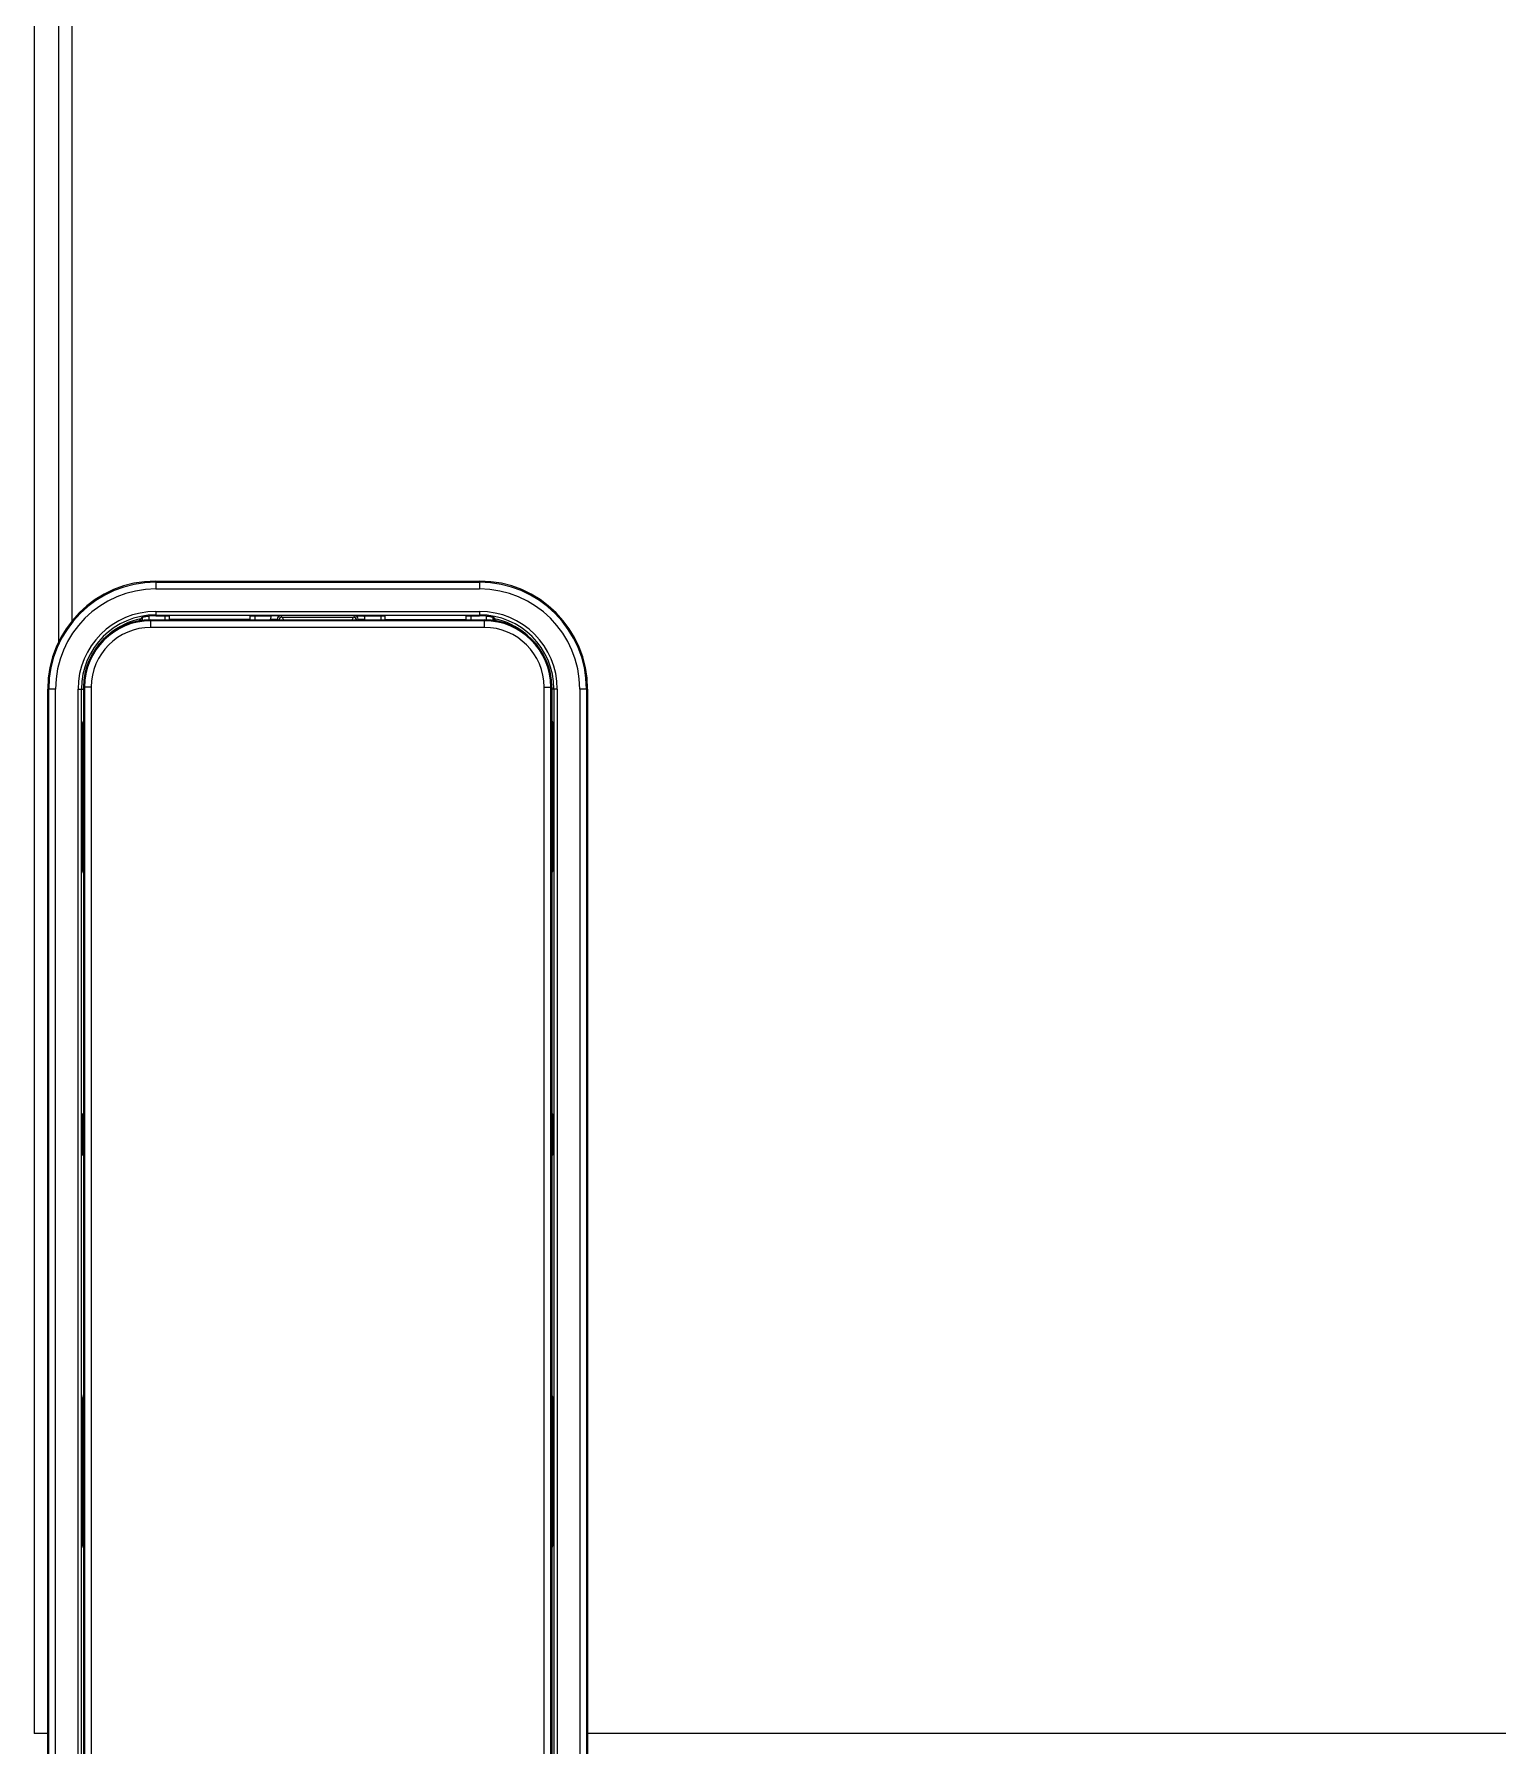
# Model space of a CAD drawing. Header units: millimetres. Extents: x -1538 to 3410, y -1646 to 2016.
# Drawn here: x -212.8 to -104.3, y -1517.8 to -1390.9 of the extents above; entities that cross this region are included whole.
import ezdxf

# ---------------------------------------------------------------- set-up
doc = ezdxf.new("R2010")
doc.units = ezdxf.units.MM
doc.header["$LTSCALE"] = 23.1
doc.layers.get('0').update_dxf_attribs({"linetype": 'CONTINUOUS'})

msp = doc.modelspace()

# ---------------------------------------------------------------- linework, layer by layer
at = {"linetype": 'Continuous'}
for p, q in [((-212.77, -755.66), (-212.77, -1516.86)), ((-210.97, -755.66), (-210.97, -1435.98)), ((-209.97, -755.66), (-209.97, -1434.42)), ((-203.77, -1431.46), (-203.77, -1432.04)), ((-203.77, -1431.46), (-179.77, -1431.46)), ((-203.77, -1431.54), (-179.77, -1431.54)), ((-179.77, -1431.46), (-179.77, -1432.04)), ((-203.77, -1432.04), (-179.77, -1432.04)), ((-204.87, -1434.41), (-204.87, -1434.25)), ((-204.77, -1434.13), (-204.77, -1434.4)), ((-204.27, -1434.05), (-204.27, -1434.33)), ((-204.12, -1434.39), (-204.12, -1434.33)), ((-204.12, -1434.33), (-202.77, -1434.33)), ((-204.12, -1434.89), (-204.12, -1434.39)), ((-179.42, -1434.39), (-204.12, -1434.39)), ((-203.77, -1433.72), (-203.77, -1433.97)), ((-203.77, -1433.72), (-179.77, -1433.72)), ((-203.77, -1433.97), (-203.77, -1434.02)), ((-203.77, -1433.97), (-179.77, -1433.97)), ((-203.77, -1434.02), (-202.77, -1434.02)), ((-203.1, -1434.02), (-203.1, -1434.33)), ((-202.77, -1434.02), (-202.77, -1434.31)), ((-196.77, -1434.31), (-202.77, -1434.31)), ((-196.77, -1434.31), (-196.77, -1434.02)), ((-196.77, -1434.02), (-195.21, -1434.02)), ((-196.76, -1434.33), (-186.77, -1434.33)), ((-196.76, -1434.33), (-186.77, -1434.33)), ((-196.43, -1434.02), (-196.43, -1434.33)), ((-195.26, -1434.33), (-195.26, -1434.28)), ((-195.26, -1434.28), (-194.76, -1434.28)), ((-194.71, -1434.33), (-194.76, -1434.28)), ((-194.76, -1434.33), (-194.76, -1434.28)), ((-194.41, -1434.13), (-194.51, -1434.03)), ((-194.41, -1434.13), (-189.12, -1434.13)), ((-194.41, -1434.13), (-194.31, -1434.33)), ((-189.22, -1434.33), (-189.12, -1434.13)), ((-189.02, -1434.03), (-189.12, -1434.13)), ((-188.77, -1434.28), (-188.82, -1434.33)), ((-188.77, -1434.33), (-188.77, -1434.28)), ((-188.77, -1434.28), (-188.27, -1434.28)), ((-188.32, -1434.02), (-186.77, -1434.02)), ((-188.27, -1434.33), (-188.27, -1434.28)), ((-187.1, -1434.02), (-187.1, -1434.33)), ((-186.77, -1434.31), (-186.77, -1434.02)), ((-186.77, -1434.31), (-180.77, -1434.31)), ((-180.77, -1434.31), (-180.77, -1434.02)), ((-180.77, -1434.02), (-179.77, -1434.02)), ((-180.76, -1434.33), (-179.42, -1434.33)), ((-180.76, -1434.33), (-179.42, -1434.33)), ((-180.43, -1434.02), (-180.43, -1434.33)), ((-179.77, -1433.72), (-179.77, -1433.97)), ((-179.77, -1433.97), (-179.77, -1434.02)), ((-179.42, -1434.39), (-179.42, -1434.33)), ((-179.42, -1434.33), (-179.42, -1434.33)), ((-179.42, -1434.89), (-179.42, -1434.39)), ((-179.26, -1434.33), (-179.26, -1434.05)), ((-178.76, -1434.4), (-178.76, -1434.13)), ((-178.66, -1434.41), (-178.66, -1434.25)), ((-179.42, -1434.89), (-204.12, -1434.89)), ((-211.77, -1577.46), (-211.77, -1439.46)), ((-211.19, -1439.46), (-211.77, -1439.46)), ((-211.69, -1577.46), (-211.69, -1439.46)), ((-211.19, -1577.46), (-211.19, -1439.46)), ((-209.51, -1544.05), (-209.51, -1439.46)), ((-209.51, -1439.46), (-209.26, -1439.46)), ((-209.26, -1544.05), (-209.26, -1439.46)), ((-209.26, -1439.46), (-209.1, -1439.46)), ((-209.1, -1545.04), (-209.1, -1439.31)), ((-209.1, -1439.31), (-209.1, -1439.31)), ((-209.04, -1439.31), (-209.1, -1439.31)), ((-209.04, -1439.31), (-209.04, -1577.61)), ((-208.54, -1439.31), (-209.04, -1439.31)), ((-208.54, -1439.31), (-208.54, -1577.61)), ((-174.99, -1577.61), (-174.99, -1439.31)), ((-174.99, -1439.31), (-174.49, -1439.31)), ((-174.49, -1577.61), (-174.49, -1439.31)), ((-174.49, -1439.31), (-174.43, -1439.31)), ((-174.43, -1439.31), (-174.43, -1545.04)), ((-174.27, -1439.46), (-174.43, -1439.46)), ((-174.27, -1439.46), (-174.27, -1544.05)), ((-174.02, -1439.46), (-174.27, -1439.46)), ((-174.02, -1439.46), (-174.02, -1544.05)), ((-172.35, -1439.46), (-172.35, -1577.46)), ((-171.77, -1439.46), (-172.35, -1439.46)), ((-171.85, -1439.46), (-171.85, -1577.46)), ((-171.77, -1439.46), (-171.77, -1577.46)), ((-209.2, -1445.07), (-209.2, -1442.69)), ((-174.33, -1442.69), (-174.33, -1445.07)), ((-209.2, -1452.24), (-209.2, -1449.86)), ((-174.33, -1449.86), (-174.33, -1452.24)), ((-209.1, -1470.86), (-209.2, -1470.96)), ((-174.34, -1470.96), (-174.43, -1470.86)), ((-209.2, -1473.27), (-209.2, -1471.66)), ((-174.33, -1471.66), (-174.33, -1473.27)), ((-209.2, -1473.97), (-209.1, -1474.07)), ((-174.43, -1474.07), (-174.34, -1473.97)), ((-209.2, -1495.07), (-209.2, -1492.69)), ((-174.33, -1492.69), (-174.33, -1495.07)), ((-209.2, -1502.24), (-209.2, -1499.86)), ((-174.33, -1499.86), (-174.33, -1502.24)), ((-211.77, -1516.86), (-212.77, -1516.86)), ((647.03, -1516.86), (-171.77, -1516.86))]:
    msp.add_line(p, q, dxfattribs=at)
for centre, radius, start, end in [((-203.77, -1439.46), 8, 90, 180), ((-203.77, -1439.46), 7.92, 90, 180), ((-179.77, -1439.46), 8, 0, 90), ((-179.77, -1439.46), 7.92, 0, 90), ((-203.77, -1439.46), 7.42, 90, 180), ((-179.77, -1439.46), 7.42, 0, 90), ((-203.77, -1439.46), 5.75, 90, 180), ((-203.77, -1439.46), 5.5, 90, 180), ((-204.12, -1439.31), 4.99, 90, 180), ((-204.12, -1439.31), 4.92, 90, 180), ((-203.77, -1439.46), 5.33, 101.9547, 129.8791), ((-194.69, -1442.5), 13.11, 140.961, 141.972), ((-194.06, -1443.01), 13.92, 140.3504, 140.976), ((-203.77, -1439.46), 5.44, 90, 95.3662), ((-194.5, -1434.28), 0.756, 159.9128, 179.9237), ((-195.19, -1461.51), 27.48, 88.5682, 90.0359), ((-194.51, -1434.28), 0.25, 89.947, 180.053), ((-189.02, -1434.28), 0.25, 359.947, 90.053), ((-189.03, -1434.28), 0.756, 0.0775, 20.086), ((-179.77, -1439.46), 5.75, 0, 90), ((-179.77, -1439.46), 5.5, 0, 90), ((-179.77, -1439.46), 5.44, 84.6338, 90), ((-179.42, -1439.31), 4.99, 360, 90), ((-179.42, -1439.31), 4.92, 0, 90), ((-189.47, -1443.01), 13.92, 39.024, 39.6496), ((-188.84, -1442.5), 13.11, 38.028, 39.039), ((-179.77, -1439.46), 5.33, 50.121, 78.0453), ((-204.12, -1439.31), 4.42, 90, 180), ((-179.42, -1439.31), 4.42, 0, 90), ((-192.49, -1448.32), 17.87, 158.3921, 159.2225), ((-208.95, -1441.99), 0.251, 179.8438, 231.0534), ((-181.68, -1442.67), 27.53, 178.5693, 180.0355), ((-191.08, -1448.34), 17.91, 20.7775, 21.6058), ((-174.59, -1441.99), 0.251, 308.9468, 0.1561), ((-208.95, -1441.99), 0.75, 249.8509, 257.9714), ((-174.59, -1441.99), 0.75, 282.0318, 290.1496), ((-202.77, -1447.46), 6.87, 157.7017, 159.5852), ((-180.77, -1447.46), 6.87, 20.415, 22.3022), ((-202.77, -1447.46), 6.37, 177.5262, 182.7291), ((-202.77, -1447.46), 6.37, 177.2668, 177.5262), ((-180.77, -1447.46), 6.37, 357.5262, 2.7291), ((-180.77, -1447.46), 6.37, 357.2668, 357.5262), ((-202.77, -1447.46), 6.87, 200.415, 202.3022), ((-180.77, -1447.46), 6.87, 337.7017, 339.5852), ((-208.95, -1452.94), 0.75, 102.0318, 110.1496), ((-174.59, -1452.94), 0.75, 69.8509, 77.9714), ((-208.95, -1452.94), 0.251, 128.9468, 180.1561), ((-192.45, -1446.59), 17.91, 200.7775, 201.6058), ((-174.59, -1452.94), 0.251, 359.8438, 51.0534), ((-191.02, -1446.61), 17.84, 338.3911, 339.2226), ((-201.85, -1452.25), 27.52, 358.5693, 0.0356), ((-208.95, -1470.96), 0.25, 179.9521, 231.1871), ((-181.72, -1471.64), 27.48, 178.5682, 180.0359), ((-174.59, -1470.96), 0.25, 308.7879, 0.0477), ((-208.95, -1470.95), 0.751, 249.8412, 257.9487), ((-174.59, -1470.95), 0.751, 282.0542, 290.1589), ((-208.95, -1473.97), 0.751, 102.0542, 110.1589), ((-208.95, -1473.97), 0.25, 128.7879, 180.0477), ((-174.59, -1473.97), 0.751, 69.8412, 77.9487), ((-174.59, -1473.97), 0.25, 359.9521, 51.1871), ((-201.81, -1473.29), 27.48, 358.5682, 0.0359), ((-192.52, -1498.31), 17.84, 158.3911, 159.2226), ((-208.95, -1491.99), 0.251, 179.8438, 231.0534), ((-181.68, -1492.67), 27.53, 178.5694, 180.0354), ((-208.95, -1491.99), 0.75, 249.8509, 257.9714), ((-191.08, -1498.34), 17.91, 20.7775, 21.6058), ((-174.59, -1491.99), 0.251, 308.9468, 0.1561), ((-174.59, -1491.99), 0.75, 282.0318, 290.1496), ((-202.77, -1497.46), 6.87, 157.7017, 159.5852), ((-180.77, -1497.46), 6.87, 20.415, 22.3022), ((-202.77, -1497.46), 6.37, 177.5262, 182.7291), ((-202.77, -1497.46), 6.37, 177.2668, 177.5262), ((-180.77, -1497.46), 6.37, 357.5262, 2.7291), ((-180.77, -1497.46), 6.37, 357.2668, 357.5262), ((-202.77, -1497.46), 6.87, 200.415, 202.3022), ((-180.77, -1497.46), 6.87, 337.7017, 339.5852), ((-208.95, -1502.94), 0.75, 102.0318, 110.1496), ((-208.95, -1502.94), 0.251, 128.9468, 180.1561), ((-192.45, -1496.59), 17.91, 200.7775, 201.6058), ((-174.59, -1502.94), 0.75, 69.8509, 77.9714), ((-174.59, -1502.94), 0.251, 359.8438, 51.0534), ((-191.02, -1496.61), 17.84, 338.3911, 339.2226), ((-201.86, -1502.25), 27.53, 358.5694, 0.0354)]:
    msp.add_arc(centre, radius, start, end, dxfattribs=at)
for points, knots in [([(-204.77, -1434.13), (-204.77, -1434.12), (-204.76, -1434.12), (-204.73, -1434.11), (-204.68, -1434.11), (-204.62, -1434.09), (-204.55, -1434.08), (-204.43, -1434.06), (-204.34, -1434.05), (-204.27, -1434.05)], [0, 0, 0, 0, 0.023373, 0.083494, 0.178074, 0.302979, 0.453483, 0.624148, 1, 1, 1, 1]), ([(-194.41, -1434.13), (-194.47, -1434.13), (-194.58, -1434.17), (-194.64, -1434.27), (-194.65, -1434.33)], [0, 0, 0, 0, 0.499759, 1, 1, 1, 1]), ([(-188.88, -1434.33), (-188.89, -1434.27), (-188.95, -1434.17), (-189.07, -1434.13), (-189.12, -1434.13)], [0, 0, 0, 0, 0.500243, 1, 1, 1, 1]), ([(-189.02, -1434.03), (-188.98, -1434.03), (-188.75, -1434.03), (-188.51, -1434.02), (-188.32, -1434.02)], [0, 0, 0, 0, 0.190121, 1, 1, 1, 1]), ([(-179.26, -1434.05), (-179.19, -1434.05), (-179.1, -1434.06), (-178.99, -1434.08), (-178.91, -1434.09), (-178.85, -1434.11), (-178.8, -1434.11), (-178.78, -1434.12), (-178.76, -1434.12), (-178.76, -1434.13)], [0, 0, 0, 0, 0.375852, 0.546517, 0.697021, 0.821926, 0.916506, 0.976627, 1, 1, 1, 1]), ([(-174.34, -1441.99), (-174.33, -1442.03), (-174.33, -1442.27), (-174.33, -1442.5), (-174.33, -1442.69)], [0, 0, 0, 0, 0.190321, 1, 1, 1, 1]), ([(-209.2, -1445.07), (-209.2, -1445.27), (-209.2, -1446.07), (-209.2, -1446.87), (-209.2, -1447.46)], [0, 0, 0, 0, 0.251129, 1, 1, 1, 1]), ([(-174.33, -1447.46), (-174.33, -1447.26), (-174.33, -1446.46), (-174.33, -1445.67), (-174.33, -1445.07)], [0, 0, 0, 0, 0.250889, 1, 1, 1, 1]), ([(-209.2, -1447.46), (-209.2, -1447.66), (-209.2, -1448.46), (-209.2, -1449.26), (-209.2, -1449.86)], [0, 0, 0, 0, 0.250889, 1, 1, 1, 1]), ([(-174.33, -1449.86), (-174.33, -1449.66), (-174.33, -1448.86), (-174.33, -1448.06), (-174.33, -1447.46)], [0, 0, 0, 0, 0.251129, 1, 1, 1, 1]), ([(-209.2, -1452.94), (-209.2, -1452.9), (-209.2, -1452.66), (-209.2, -1452.43), (-209.2, -1452.24)], [0, 0, 0, 0, 0.190318, 1, 1, 1, 1]), ([(-174.34, -1470.96), (-174.33, -1471), (-174.33, -1471.23), (-174.33, -1471.47), (-174.33, -1471.66)], [0, 0, 0, 0, 0.190128, 1, 1, 1, 1]), ([(-209.2, -1473.97), (-209.2, -1473.93), (-209.2, -1473.69), (-209.2, -1473.46), (-209.2, -1473.27)], [0, 0, 0, 0, 0.190122, 1, 1, 1, 1]), ([(-174.34, -1491.99), (-174.33, -1492.03), (-174.33, -1492.27), (-174.33, -1492.5), (-174.33, -1492.69)], [0, 0, 0, 0, 0.190511, 1, 1, 1, 1]), ([(-209.2, -1495.07), (-209.2, -1495.27), (-209.2, -1496.07), (-209.2, -1496.87), (-209.2, -1497.46)], [0, 0, 0, 0, 0.251129, 1, 1, 1, 1]), ([(-174.33, -1497.46), (-174.33, -1497.26), (-174.33, -1496.46), (-174.33, -1495.67), (-174.33, -1495.07)], [0, 0, 0, 0, 0.250889, 1, 1, 1, 1]), ([(-209.2, -1497.46), (-209.2, -1497.66), (-209.2, -1498.46), (-209.2, -1499.26), (-209.2, -1499.86)], [0, 0, 0, 0, 0.250889, 1, 1, 1, 1]), ([(-174.33, -1499.86), (-174.33, -1499.66), (-174.33, -1498.86), (-174.33, -1498.06), (-174.33, -1497.46)], [0, 0, 0, 0, 0.251129, 1, 1, 1, 1]), ([(-209.2, -1502.94), (-209.2, -1502.9), (-209.2, -1502.66), (-209.2, -1502.43), (-209.2, -1502.24)], [0, 0, 0, 0, 0.190309, 1, 1, 1, 1])]:
    msp.add_open_spline(points, degree=3, knots=knots, dxfattribs=at)

doc.saveas('drawing.dxf')
